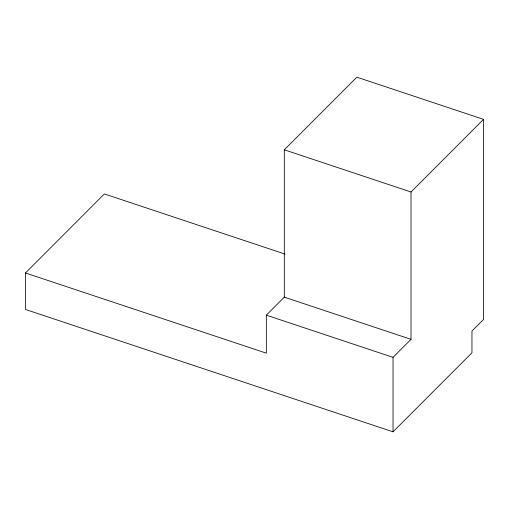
<?xml version="1.0" encoding="UTF-8"?>
<svg xmlns="http://www.w3.org/2000/svg" width="509" height="509" viewBox="0 0 509 509"><rect width="100%" height="100%" fill="white"/><g stroke="black" fill="none" stroke-linecap="round" stroke-linejoin="round"><path stroke-width="0.76" d="M25.45 272.97L266.334 353.151L266.334 315.166L284.315 297.161L284.315 149.811L356.847 77.183L483.55 119.36L483.55 319.442L471.964 331.047L471.964 352.788L393.037 431.817L25.45 309.453L25.45 272.97L104.377 193.942L285.034 254.08M393.037 431.817L393.037 357.343L411.017 339.338L411.017 191.995L483.55 119.36M284.315 149.811L411.017 191.995M284.315 297.161L411.017 339.338M266.334 315.166L393.037 357.343"/></g></svg>
